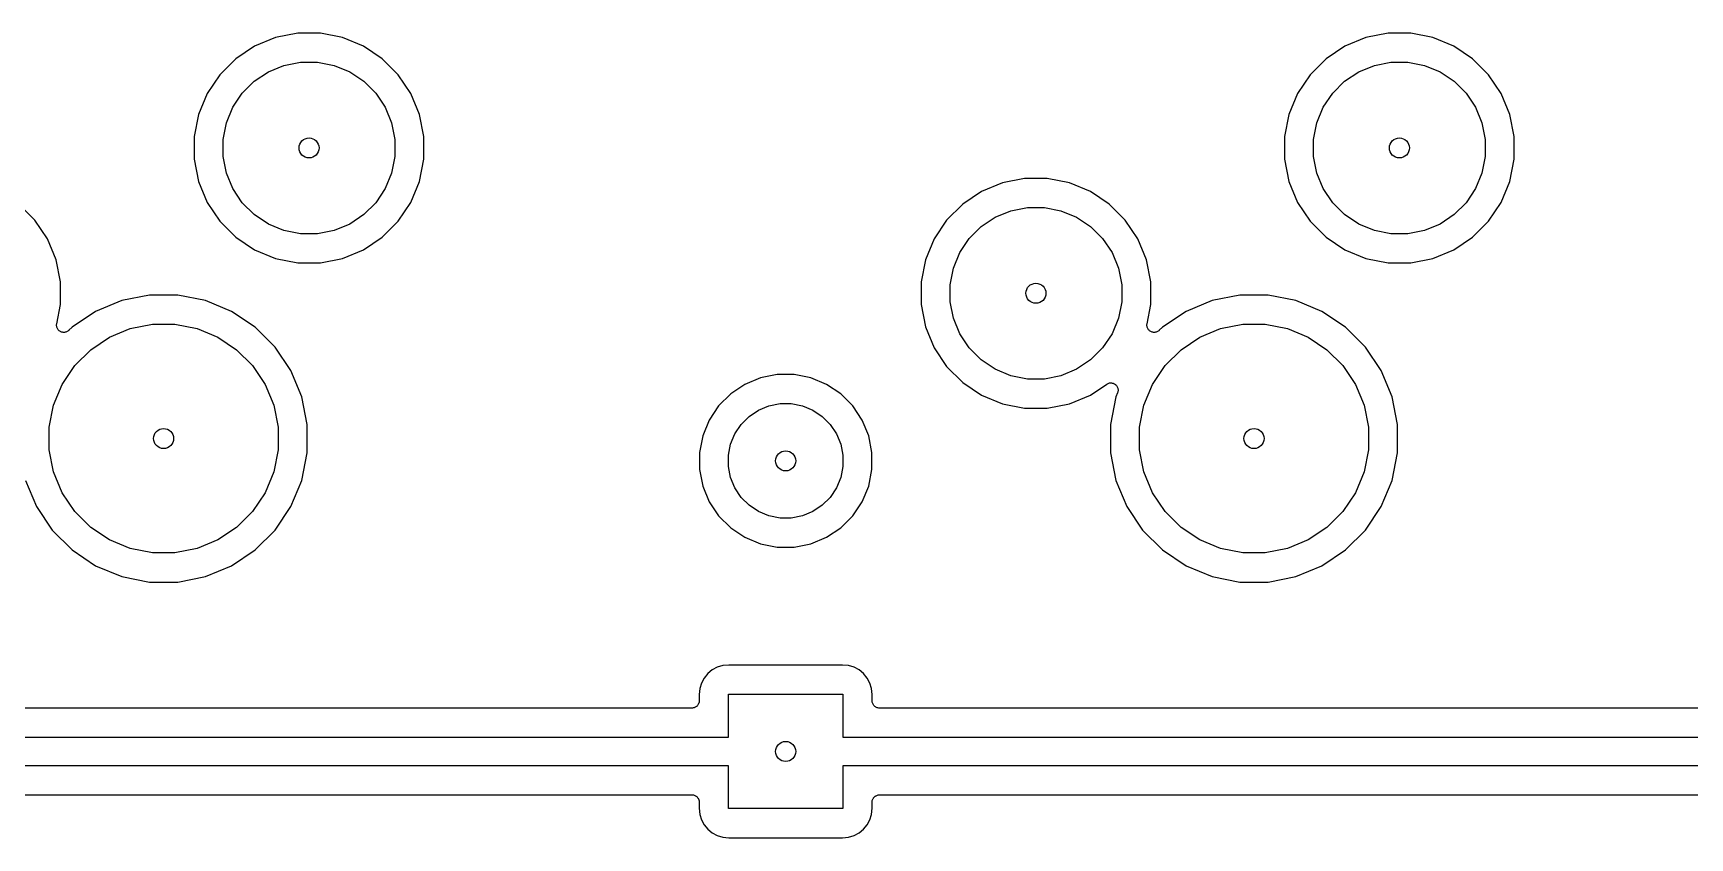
# Model space of a CAD drawing. Extents: x 1.5 to 15, y -8.3 to -3.1.
# Drawn here: x 4.123 to 5.263, y -6.4 to -5.846 of the extents above; entities that cross this region are included whole.
import ezdxf

# ---------------------------------------------------------------- set-up
doc = ezdxf.new("R2010")
doc.units = 0
doc.header["$MEASUREMENT"] = 0
doc.layers.add('BLACK', color=7, linetype='CONTINUOUS')

msp = doc.modelspace()

# ---------------------------------------------------------------- linework, layer by layer
at = {"layer": 'BLACK', "linetype": 'CONTINUOUS'}
for p, q in [((4.3053, -5.84565), (4.29003, -5.84869)), ((4.32088, -5.84565), (4.3053, -5.84565)), ((4.33615, -5.84869), (4.32088, -5.84565)), ((5.0553, -5.84565), (5.04003, -5.84869)), ((5.07088, -5.84565), (5.0553, -5.84565)), ((5.08615, -5.84869), (5.07088, -5.84565)), ((4.27564, -5.85465), (4.2627, -5.8633)), ((4.29003, -5.84869), (4.27564, -5.85465)), ((4.35054, -5.85465), (4.33615, -5.84869)), ((4.36349, -5.8633), (4.35054, -5.85465)), ((5.02564, -5.85465), (5.0127, -5.8633)), ((5.04003, -5.84869), (5.02564, -5.85465)), ((5.10054, -5.85465), (5.08615, -5.84869)), ((5.11349, -5.8633), (5.10054, -5.85465)), ((4.2627, -5.8633), (4.25168, -5.87431)), ((4.28512, -5.87237), (4.29586, -5.86792)), ((4.29586, -5.86792), (4.30727, -5.86565)), ((4.30727, -5.86565), (4.31891, -5.86565)), ((4.31891, -5.86565), (4.33032, -5.86792)), ((4.33032, -5.86792), (4.34106, -5.87237)), ((4.3745, -5.87431), (4.36349, -5.8633)), ((5.0127, -5.8633), (5.00168, -5.87431)), ((5.03512, -5.87237), (5.04586, -5.86792)), ((5.04586, -5.86792), (5.05727, -5.86565)), ((5.05727, -5.86565), (5.06891, -5.86565)), ((5.06891, -5.86565), (5.08032, -5.86792)), ((5.08032, -5.86792), (5.09106, -5.87237)), ((5.1245, -5.87431), (5.11349, -5.8633)), ((4.25168, -5.87431), (4.24303, -5.88726)), ((4.26722, -5.88706), (4.27545, -5.87883)), ((4.27545, -5.87883), (4.28512, -5.87237)), ((4.34106, -5.87237), (4.35074, -5.87883)), ((4.35074, -5.87883), (4.35896, -5.88706)), ((4.38315, -5.88726), (4.3745, -5.87431)), ((5.00168, -5.87431), (4.99303, -5.88726)), ((5.01722, -5.88706), (5.02545, -5.87883)), ((5.02545, -5.87883), (5.03512, -5.87237)), ((5.09106, -5.87237), (5.10074, -5.87883)), ((5.10074, -5.87883), (5.10896, -5.88706)), ((5.13315, -5.88726), (5.1245, -5.87431)), ((4.24303, -5.88726), (4.23707, -5.90165)), ((4.26076, -5.89673), (4.26722, -5.88706)), ((4.35896, -5.88706), (4.36542, -5.89673)), ((4.38911, -5.90165), (4.38315, -5.88726)), ((4.99303, -5.88726), (4.98707, -5.90165)), ((5.01076, -5.89673), (5.01722, -5.88706)), ((5.10896, -5.88706), (5.11542, -5.89673)), ((5.13911, -5.90165), (5.13315, -5.88726)), ((4.23707, -5.90165), (4.23404, -5.91692)), ((4.2563, -5.90748), (4.26076, -5.89673)), ((4.36542, -5.89673), (4.36988, -5.90748)), ((4.39215, -5.91692), (4.38911, -5.90165)), ((4.98707, -5.90165), (4.98404, -5.91692)), ((5.0063, -5.90748), (5.01076, -5.89673)), ((5.11542, -5.89673), (5.11988, -5.90748)), ((5.14215, -5.91692), (5.13911, -5.90165)), ((4.25404, -5.91889), (4.2563, -5.90748)), ((4.36988, -5.90748), (4.37215, -5.91889)), ((5.00404, -5.91889), (5.0063, -5.90748)), ((5.11988, -5.90748), (5.12215, -5.91889)), ((4.23404, -5.91692), (4.23404, -5.93249)), ((4.25404, -5.93052), (4.25404, -5.91889)), ((4.37215, -5.91889), (4.37215, -5.93052)), ((4.39215, -5.93249), (4.39215, -5.91692)), ((4.98404, -5.91692), (4.98404, -5.93249)), ((5.00404, -5.93052), (5.00404, -5.91889)), ((5.12215, -5.91889), (5.12215, -5.93052)), ((5.14215, -5.93249), (5.14215, -5.91692)), ((4.23404, -5.93249), (4.23707, -5.94776)), ((4.2563, -5.94193), (4.25404, -5.93052)), ((4.37215, -5.93052), (4.36988, -5.94193)), ((4.38911, -5.94776), (4.39215, -5.93249)), ((4.98404, -5.93249), (4.98707, -5.94776)), ((5.0063, -5.94193), (5.00404, -5.93052)), ((5.12215, -5.93052), (5.11988, -5.94193)), ((5.13911, -5.94776), (5.14215, -5.93249)), ((4.23707, -5.94776), (4.24303, -5.96215)), ((4.26076, -5.95268), (4.2563, -5.94193)), ((4.36988, -5.94193), (4.36542, -5.95268)), ((4.38315, -5.96215), (4.38911, -5.94776)), ((4.8053, -5.94565), (4.79003, -5.94869)), ((4.82088, -5.94565), (4.8053, -5.94565)), ((4.83615, -5.94869), (4.82088, -5.94565)), ((4.98707, -5.94776), (4.99303, -5.96215)), ((5.01076, -5.95268), (5.0063, -5.94193)), ((5.11988, -5.94193), (5.11542, -5.95268)), ((5.13315, -5.96215), (5.13911, -5.94776)), ((4.26722, -5.96235), (4.26076, -5.95268)), ((4.36542, -5.95268), (4.35896, -5.96235)), ((4.77564, -5.95465), (4.7627, -5.9633)), ((4.79003, -5.94869), (4.77564, -5.95465)), ((4.85054, -5.95465), (4.83615, -5.94869)), ((4.86349, -5.9633), (4.85054, -5.95465)), ((5.01722, -5.96235), (5.01076, -5.95268)), ((5.11542, -5.95268), (5.10896, -5.96235)), ((4.1245, -5.97431), (4.11349, -5.9633)), ((4.24303, -5.96215), (4.25168, -5.9751)), ((4.27545, -5.97058), (4.26722, -5.96235)), ((4.28512, -5.97704), (4.27545, -5.97058)), ((4.35074, -5.97058), (4.34106, -5.97704)), ((4.35896, -5.96235), (4.35074, -5.97058)), ((4.3745, -5.9751), (4.38315, -5.96215)), ((4.7627, -5.9633), (4.75168, -5.97431)), ((4.78512, -5.97237), (4.79586, -5.96792)), ((4.79586, -5.96792), (4.80727, -5.96565)), ((4.80727, -5.96565), (4.81891, -5.96565)), ((4.81891, -5.96565), (4.83032, -5.96792)), ((4.83032, -5.96792), (4.84106, -5.97237)), ((4.8745, -5.97431), (4.86349, -5.9633)), ((4.99303, -5.96215), (5.00168, -5.9751)), ((5.02545, -5.97058), (5.01722, -5.96235)), ((5.03512, -5.97704), (5.02545, -5.97058)), ((5.10074, -5.97058), (5.09106, -5.97704)), ((5.10896, -5.96235), (5.10074, -5.97058)), ((5.1245, -5.9751), (5.13315, -5.96215)), ((4.13315, -5.98726), (4.1245, -5.97431)), ((4.25168, -5.9751), (4.2627, -5.98611)), ((4.29586, -5.98149), (4.28512, -5.97704)), ((4.30727, -5.98376), (4.29586, -5.98149)), ((4.33032, -5.98149), (4.31891, -5.98376)), ((4.34106, -5.97704), (4.33032, -5.98149)), ((4.36349, -5.98611), (4.3745, -5.9751)), ((4.75168, -5.97431), (4.74303, -5.98726)), ((4.76722, -5.98706), (4.77545, -5.97883)), ((4.77545, -5.97883), (4.78512, -5.97237)), ((4.84106, -5.97237), (4.85074, -5.97883)), ((4.85074, -5.97883), (4.85896, -5.98706)), ((4.88315, -5.98726), (4.8745, -5.97431)), ((5.00168, -5.9751), (5.0127, -5.98611)), ((5.04586, -5.98149), (5.03512, -5.97704)), ((5.05727, -5.98376), (5.04586, -5.98149)), ((5.08032, -5.98149), (5.06891, -5.98376)), ((5.09106, -5.97704), (5.08032, -5.98149)), ((5.11349, -5.98611), (5.1245, -5.9751)), ((4.13911, -6.00165), (4.13315, -5.98726)), ((4.2627, -5.98611), (4.27564, -5.99476)), ((4.31891, -5.98376), (4.30727, -5.98376)), ((4.35054, -5.99476), (4.36349, -5.98611)), ((4.74303, -5.98726), (4.73707, -6.00165)), ((4.76076, -5.99673), (4.76722, -5.98706)), ((4.85896, -5.98706), (4.86542, -5.99673)), ((4.88911, -6.00165), (4.88315, -5.98726)), ((5.0127, -5.98611), (5.02564, -5.99476)), ((5.06891, -5.98376), (5.05727, -5.98376)), ((5.10054, -5.99476), (5.11349, -5.98611)), ((4.14215, -6.01692), (4.13911, -6.00165)), ((4.27564, -5.99476), (4.29003, -6.00072)), ((4.29003, -6.00072), (4.3053, -6.00376)), ((4.3053, -6.00376), (4.32088, -6.00376)), ((4.32088, -6.00376), (4.33615, -6.00072)), ((4.33615, -6.00072), (4.35054, -5.99476)), ((4.73707, -6.00165), (4.73404, -6.01692)), ((4.7563, -6.00748), (4.76076, -5.99673)), ((4.86542, -5.99673), (4.86988, -6.00748)), ((4.89215, -6.01692), (4.88911, -6.00165)), ((5.02564, -5.99476), (5.04003, -6.00072)), ((5.04003, -6.00072), (5.0553, -6.00376)), ((5.0553, -6.00376), (5.07088, -6.00376)), ((5.07088, -6.00376), (5.08615, -6.00072)), ((5.08615, -6.00072), (5.10054, -5.99476)), ((4.14215, -6.03249), (4.14215, -6.01692)), ((4.73404, -6.01692), (4.73404, -6.03249)), ((4.75404, -6.01889), (4.7563, -6.00748)), ((4.86988, -6.00748), (4.87215, -6.01889)), ((4.89215, -6.03249), (4.89215, -6.01692)), ((4.20337, -6.02596), (4.18429, -6.02976)), ((4.22282, -6.02596), (4.20337, -6.02596)), ((4.24189, -6.02976), (4.22282, -6.02596)), ((4.75404, -6.03052), (4.75404, -6.01889)), ((4.87215, -6.01889), (4.87215, -6.03052)), ((4.95337, -6.02596), (4.93429, -6.02976)), ((4.97282, -6.02596), (4.95337, -6.02596)), ((4.99189, -6.02976), (4.97282, -6.02596)), ((4.13952, -6.04568), (4.14215, -6.03249)), ((4.16632, -6.0372), (4.15015, -6.04801)), ((4.18429, -6.02976), (4.16632, -6.0372)), ((4.25986, -6.0372), (4.24189, -6.02976)), ((4.27603, -6.04801), (4.25986, -6.0372)), ((4.73404, -6.03249), (4.73707, -6.04776)), ((4.7563, -6.04193), (4.75404, -6.03052)), ((4.87215, -6.03052), (4.86988, -6.04193)), ((4.88952, -6.04568), (4.89215, -6.03249)), ((4.91632, -6.0372), (4.90015, -6.04801)), ((4.93429, -6.02976), (4.91632, -6.0372)), ((5.00986, -6.0372), (4.99189, -6.02976)), ((5.02603, -6.04801), (5.00986, -6.0372)), ((4.13943, -6.04664), (4.13947, -6.04616)), ((4.13943, -6.04665), (4.13943, -6.04664)), ((4.13947, -6.04713), (4.13943, -6.04665)), ((4.13943, -6.04665), (4.13943, -6.04665)), ((4.13947, -6.04616), (4.13952, -6.04568)), ((4.13952, -6.04761), (4.13947, -6.04713)), ((4.13952, -6.04762), (4.13952, -6.04761)), ((4.13952, -6.04763), (4.13952, -6.04762)), ((4.13966, -6.04809), (4.13952, -6.04763)), ((4.1398, -6.04855), (4.13966, -6.04809)), ((4.1398, -6.04856), (4.1398, -6.04855)), ((4.1398, -6.04855), (4.1398, -6.04855)), ((4.14003, -6.04899), (4.1398, -6.04856)), ((4.14025, -6.04941), (4.14003, -6.04899)), ((4.14026, -6.04942), (4.14025, -6.04941)), ((4.14056, -6.04979), (4.14026, -6.04942)), ((4.14026, -6.04942), (4.14026, -6.04942)), ((4.14087, -6.05017), (4.14056, -6.04979)), ((4.14087, -6.05018), (4.14087, -6.05017)), ((4.14087, -6.05017), (4.14087, -6.05017)), ((4.14124, -6.05048), (4.14087, -6.05018)), ((4.14161, -6.05079), (4.14124, -6.05048)), ((4.14162, -6.0508), (4.14161, -6.05079)), ((4.14163, -6.0508), (4.14162, -6.0508)), ((4.14205, -6.05103), (4.14163, -6.0508)), ((4.14247, -6.05126), (4.14205, -6.05103)), ((4.14673, -6.05107), (4.14629, -6.0513)), ((4.14715, -6.05085), (4.14673, -6.05107)), ((4.14716, -6.05085), (4.14715, -6.05085)), ((4.14715, -6.05085), (4.14715, -6.05085)), ((4.14753, -6.05054), (4.14716, -6.05085)), ((4.14791, -6.05024), (4.14753, -6.05054)), ((4.14792, -6.05023), (4.14791, -6.05024)), ((4.14796, -6.05019), (4.14792, -6.05023)), ((4.14792, -6.05023), (4.14792, -6.05023)), ((4.14792, -6.05023), (4.14792, -6.05023)), ((4.15015, -6.04801), (4.14796, -6.05019)), ((4.17579, -6.05493), (4.19012, -6.04899)), ((4.19012, -6.04899), (4.20534, -6.04596)), ((4.20534, -6.04596), (4.22085, -6.04596)), ((4.22085, -6.04596), (4.23606, -6.04899)), ((4.23606, -6.04899), (4.25039, -6.05493)), ((4.28979, -6.06176), (4.27603, -6.04801)), ((4.73707, -6.04776), (4.74303, -6.06215)), ((4.76076, -6.05268), (4.7563, -6.04193)), ((4.86988, -6.04193), (4.86542, -6.05268)), ((4.88943, -6.04664), (4.88947, -6.04616)), ((4.88943, -6.04665), (4.88943, -6.04664)), ((4.88947, -6.04713), (4.88943, -6.04665)), ((4.88943, -6.04665), (4.88943, -6.04665)), ((4.88947, -6.04616), (4.88952, -6.04568)), ((4.88952, -6.04761), (4.88947, -6.04713)), ((4.88952, -6.04762), (4.88952, -6.04761)), ((4.88952, -6.04763), (4.88952, -6.04762)), ((4.88966, -6.04809), (4.88952, -6.04763)), ((4.8898, -6.04855), (4.88966, -6.04809)), ((4.8898, -6.04856), (4.8898, -6.04855)), ((4.8898, -6.04855), (4.8898, -6.04855)), ((4.89003, -6.04899), (4.8898, -6.04856)), ((4.89025, -6.04941), (4.89003, -6.04899)), ((4.89026, -6.04942), (4.89025, -6.04941)), ((4.89056, -6.04979), (4.89026, -6.04942)), ((4.89026, -6.04942), (4.89026, -6.04942)), ((4.89087, -6.05017), (4.89056, -6.04979)), ((4.89087, -6.05018), (4.89087, -6.05017)), ((4.89087, -6.05017), (4.89087, -6.05017)), ((4.89124, -6.05048), (4.89087, -6.05018)), ((4.89161, -6.05079), (4.89124, -6.05048)), ((4.89162, -6.0508), (4.89161, -6.05079)), ((4.89163, -6.0508), (4.89162, -6.0508)), ((4.89205, -6.05103), (4.89163, -6.0508)), ((4.89247, -6.05126), (4.89205, -6.05103)), ((4.89673, -6.05107), (4.89629, -6.0513)), ((4.89715, -6.05085), (4.89673, -6.05107)), ((4.89716, -6.05085), (4.89715, -6.05085)), ((4.89715, -6.05085), (4.89715, -6.05085)), ((4.89753, -6.05054), (4.89716, -6.05085)), ((4.89791, -6.05024), (4.89753, -6.05054)), ((4.89792, -6.05023), (4.89791, -6.05024)), ((4.89796, -6.05019), (4.89792, -6.05023)), ((4.89792, -6.05023), (4.89792, -6.05023)), ((4.89792, -6.05023), (4.89792, -6.05023)), ((4.90015, -6.04801), (4.89796, -6.05019)), ((4.92579, -6.05493), (4.94012, -6.04899)), ((4.94012, -6.04899), (4.95534, -6.04596)), ((4.95534, -6.04596), (4.97085, -6.04596)), ((4.97085, -6.04596), (4.98606, -6.04899)), ((4.98606, -6.04899), (5.00039, -6.05493)), ((5.03979, -6.06176), (5.02603, -6.04801)), ((4.14248, -6.05126), (4.14247, -6.05126)), ((4.14248, -6.05127), (4.14248, -6.05126)), ((4.14295, -6.05141), (4.14248, -6.05127)), ((4.1434, -6.05155), (4.14295, -6.05141)), ((4.14341, -6.05155), (4.1434, -6.05155)), ((4.14342, -6.05156), (4.14341, -6.05155)), ((4.1439, -6.05161), (4.14342, -6.05156)), ((4.14437, -6.05166), (4.1439, -6.05161)), ((4.14438, -6.05166), (4.14437, -6.05166)), ((4.14439, -6.05166), (4.14438, -6.05166)), ((4.14486, -6.05162), (4.14439, -6.05166)), ((4.14535, -6.05157), (4.14486, -6.05162)), ((4.14536, -6.05157), (4.14535, -6.05157)), ((4.14535, -6.05157), (4.14535, -6.05157)), ((4.14582, -6.05144), (4.14536, -6.05157)), ((4.14628, -6.0513), (4.14582, -6.05144)), ((4.14629, -6.0513), (4.14628, -6.0513)), ((4.14629, -6.0513), (4.14629, -6.0513)), ((4.1629, -6.06354), (4.17579, -6.05493)), ((4.25039, -6.05493), (4.26328, -6.06354)), ((4.30059, -6.07793), (4.28979, -6.06176)), ((4.74303, -6.06215), (4.75168, -6.0751)), ((4.76722, -6.06235), (4.76076, -6.05268)), ((4.77545, -6.07058), (4.76722, -6.06235)), ((4.85896, -6.06235), (4.85074, -6.07058)), ((4.86542, -6.05268), (4.85896, -6.06235)), ((4.89248, -6.05126), (4.89247, -6.05126)), ((4.89248, -6.05127), (4.89248, -6.05126)), ((4.89295, -6.05141), (4.89248, -6.05127)), ((4.8934, -6.05155), (4.89295, -6.05141)), ((4.89341, -6.05155), (4.8934, -6.05155)), ((4.89342, -6.05156), (4.89341, -6.05155)), ((4.8939, -6.05161), (4.89342, -6.05156)), ((4.89437, -6.05166), (4.8939, -6.05161)), ((4.89438, -6.05166), (4.89437, -6.05166)), ((4.89439, -6.05166), (4.89438, -6.05166)), ((4.89486, -6.05162), (4.89439, -6.05166)), ((4.89535, -6.05157), (4.89486, -6.05162)), ((4.89536, -6.05157), (4.89535, -6.05157)), ((4.89535, -6.05157), (4.89535, -6.05157)), ((4.89582, -6.05144), (4.89536, -6.05157)), ((4.89628, -6.0513), (4.89582, -6.05144)), ((4.89629, -6.0513), (4.89628, -6.0513)), ((4.89629, -6.0513), (4.89629, -6.0513)), ((4.9129, -6.06354), (4.92579, -6.05493)), ((5.00039, -6.05493), (5.01328, -6.06354)), ((5.05059, -6.07793), (5.03979, -6.06176)), ((4.15193, -6.07451), (4.1629, -6.06354)), ((4.26328, -6.06354), (4.27425, -6.07451)), ((4.78512, -6.07704), (4.77545, -6.07058)), ((4.85074, -6.07058), (4.84106, -6.07704)), ((4.90193, -6.07451), (4.9129, -6.06354)), ((5.01328, -6.06354), (5.02425, -6.07451)), ((4.14331, -6.08741), (4.15193, -6.07451)), ((4.27425, -6.07451), (4.28287, -6.08741)), ((4.30804, -6.0959), (4.30059, -6.07793)), ((4.62365, -6.08297), (4.61284, -6.08745)), ((4.63512, -6.08069), (4.62365, -6.08297)), ((4.64681, -6.08069), (4.63512, -6.08069)), ((4.65828, -6.08297), (4.64681, -6.08069)), ((4.66909, -6.08745), (4.65828, -6.08297)), ((4.75168, -6.0751), (4.7627, -6.08611)), ((4.79586, -6.08149), (4.78512, -6.07704)), ((4.80727, -6.08376), (4.79586, -6.08149)), ((4.81891, -6.08376), (4.80727, -6.08376)), ((4.83032, -6.08149), (4.81891, -6.08376)), ((4.84106, -6.07704), (4.83032, -6.08149)), ((4.89331, -6.08741), (4.90193, -6.07451)), ((5.02425, -6.07451), (5.03287, -6.08741)), ((5.05804, -6.0959), (5.05059, -6.07793)), ((4.13738, -6.10174), (4.14331, -6.08741)), ((4.28287, -6.08741), (4.2888, -6.10174)), ((4.31183, -6.11498), (4.30804, -6.0959)), ((4.60312, -6.09394), (4.59485, -6.10221)), ((4.61284, -6.08745), (4.60312, -6.09394)), ((4.67881, -6.09394), (4.66909, -6.08745)), ((4.68708, -6.10221), (4.67881, -6.09394)), ((4.7627, -6.08611), (4.77564, -6.09476)), ((4.77564, -6.09476), (4.79003, -6.10072)), ((4.83615, -6.10072), (4.85054, -6.09476)), ((4.85054, -6.09476), (4.86183, -6.08722)), ((4.86183, -6.08722), (4.86188, -6.08718)), ((4.86188, -6.08718), (4.86188, -6.08718)), ((4.86188, -6.08718), (4.86188, -6.08718)), ((4.86188, -6.08718), (4.86189, -6.08718)), ((4.86189, -6.08718), (4.86232, -6.08695)), ((4.86232, -6.08695), (4.86274, -6.08673)), ((4.86274, -6.08673), (4.86275, -6.08673)), ((4.86275, -6.08673), (4.86276, -6.08673)), ((4.86276, -6.08673), (4.86322, -6.0866)), ((4.86322, -6.0866), (4.86368, -6.08646)), ((4.86368, -6.08646), (4.86369, -6.08646)), ((4.86369, -6.08646), (4.86417, -6.08642)), ((4.86369, -6.08646), (4.86369, -6.08646)), ((4.86417, -6.08642), (4.86465, -6.08637)), ((4.86814, -6.0959), (4.86435, -6.11498)), ((4.86465, -6.08637), (4.86466, -6.08637)), ((4.86466, -6.08637), (4.86467, -6.08637)), ((4.86467, -6.08637), (4.86516, -6.08643)), ((4.86516, -6.08643), (4.86562, -6.08648)), ((4.86562, -6.08648), (4.86563, -6.08648)), ((4.86563, -6.08648), (4.86564, -6.08648)), ((4.86564, -6.08648), (4.86611, -6.08663)), ((4.86611, -6.08663), (4.86655, -6.08677)), ((4.86655, -6.08677), (4.86656, -6.08677)), ((4.86656, -6.08677), (4.86657, -6.08677)), ((4.86657, -6.08677), (4.867, -6.08701)), ((4.867, -6.08701), (4.86741, -6.08723)), ((4.86741, -6.08723), (4.86742, -6.08724)), ((4.86742, -6.08724), (4.86742, -6.08724)), ((4.86742, -6.08724), (4.8678, -6.08755)), ((4.8678, -6.08755), (4.86816, -6.08786)), ((4.86923, -6.09329), (4.86814, -6.0959)), ((4.86816, -6.08786), (4.86817, -6.08786)), ((4.86817, -6.08786), (4.86817, -6.08787)), ((4.86817, -6.08787), (4.86848, -6.08824)), ((4.86848, -6.08824), (4.86878, -6.08861)), ((4.86878, -6.08861), (4.86878, -6.08862)), ((4.86878, -6.08862), (4.86879, -6.08862)), ((4.86879, -6.08862), (4.86902, -6.08906)), ((4.86902, -6.08906), (4.86924, -6.08948)), ((4.86937, -6.09283), (4.86923, -6.09329)), ((4.86924, -6.08948), (4.86924, -6.08948)), ((4.86924, -6.08948), (4.86924, -6.08949)), ((4.86924, -6.08949), (4.86938, -6.08996)), ((4.86951, -6.09237), (4.86937, -6.09283)), ((4.86938, -6.08996), (4.86952, -6.09041)), ((4.86956, -6.09188), (4.86951, -6.09235)), ((4.86951, -6.09235), (4.86951, -6.09236)), ((4.86951, -6.09236), (4.86951, -6.09237)), ((4.86952, -6.09041), (4.86952, -6.09042)), ((4.86952, -6.09042), (4.86952, -6.09042)), ((4.86952, -6.09042), (4.86956, -6.09092)), ((4.86956, -6.09092), (4.86961, -6.09138)), ((4.86961, -6.09139), (4.86956, -6.09188)), ((4.86961, -6.09138), (4.86961, -6.09139)), ((4.86961, -6.09139), (4.86961, -6.09139)), ((4.88738, -6.10174), (4.89331, -6.08741)), ((5.03287, -6.08741), (5.0388, -6.10174)), ((5.06183, -6.11498), (5.05804, -6.0959)), ((4.13435, -6.11695), (4.13738, -6.10174)), ((4.2888, -6.10174), (4.29183, -6.11695)), ((4.59485, -6.10221), (4.58835, -6.11194)), ((4.61587, -6.10948), (4.62232, -6.10517)), ((4.62232, -6.10517), (4.62948, -6.1022)), ((4.62948, -6.1022), (4.63709, -6.10069)), ((4.63709, -6.10069), (4.64484, -6.10069)), ((4.64484, -6.10069), (4.65245, -6.1022)), ((4.65245, -6.1022), (4.65961, -6.10517)), ((4.65961, -6.10517), (4.66606, -6.10948)), ((4.69358, -6.11194), (4.68708, -6.10221)), ((4.79003, -6.10072), (4.8053, -6.10376)), ((4.8053, -6.10376), (4.82088, -6.10376)), ((4.82088, -6.10376), (4.83615, -6.10072)), ((4.88435, -6.11695), (4.88738, -6.10174)), ((5.0388, -6.10174), (5.04183, -6.11695)), ((4.13435, -6.13246), (4.13435, -6.11695)), ((4.29183, -6.11695), (4.29183, -6.13246)), ((4.31183, -6.13443), (4.31183, -6.11498)), ((4.58835, -6.11194), (4.58388, -6.12274)), ((4.60608, -6.12141), (4.61038, -6.11496)), ((4.61038, -6.11496), (4.61587, -6.10948)), ((4.66606, -6.10948), (4.67155, -6.11496)), ((4.67155, -6.11496), (4.67585, -6.12141)), ((4.69805, -6.12274), (4.69358, -6.11194)), ((4.86435, -6.11498), (4.86435, -6.13443)), ((4.88435, -6.13246), (4.88435, -6.11695)), ((5.04183, -6.11695), (5.04183, -6.13246)), ((5.06183, -6.13443), (5.06183, -6.11498)), ((4.58388, -6.12274), (4.58159, -6.13421)), ((4.60159, -6.13618), (4.60311, -6.12858)), ((4.60311, -6.12858), (4.60608, -6.12141)), ((4.67585, -6.12141), (4.67882, -6.12858)), ((4.67882, -6.12858), (4.68033, -6.13618)), ((4.70033, -6.13421), (4.69805, -6.12274)), ((4.13738, -6.14767), (4.13435, -6.13246)), ((4.29183, -6.13246), (4.2888, -6.14767)), ((4.30804, -6.15351), (4.31183, -6.13443)), ((4.58159, -6.13421), (4.58159, -6.14591)), ((4.60159, -6.14394), (4.60159, -6.13618)), ((4.68033, -6.13618), (4.68033, -6.14394)), ((4.70033, -6.14591), (4.70033, -6.13421)), ((4.86435, -6.13443), (4.86814, -6.15351)), ((4.88738, -6.14767), (4.88435, -6.13246)), ((5.04183, -6.13246), (5.0388, -6.14767)), ((5.05804, -6.15351), (5.06183, -6.13443)), ((4.11814, -6.15351), (4.12559, -6.17148)), ((4.14331, -6.162), (4.13738, -6.14767)), ((4.2888, -6.14767), (4.28287, -6.162)), ((4.30059, -6.17148), (4.30804, -6.15351)), ((4.58159, -6.14591), (4.58388, -6.15738)), ((4.60311, -6.15154), (4.60159, -6.14394)), ((4.60608, -6.15871), (4.60311, -6.15154)), ((4.67882, -6.15154), (4.67585, -6.15871)), ((4.68033, -6.14394), (4.67882, -6.15154)), ((4.69805, -6.15738), (4.70033, -6.14591)), ((4.86814, -6.15351), (4.87559, -6.17148)), ((4.89331, -6.162), (4.88738, -6.14767)), ((5.0388, -6.14767), (5.03287, -6.162)), ((5.05059, -6.17148), (5.05804, -6.15351)), ((4.15193, -6.1749), (4.14331, -6.162)), ((4.28287, -6.162), (4.27425, -6.1749)), ((4.58388, -6.15738), (4.58835, -6.16818)), ((4.61038, -6.16516), (4.60608, -6.15871)), ((4.67585, -6.15871), (4.67155, -6.16516)), ((4.69358, -6.16818), (4.69805, -6.15738)), ((4.90193, -6.1749), (4.89331, -6.162)), ((5.03287, -6.162), (5.02425, -6.1749)), ((4.12559, -6.17148), (4.13639, -6.18765)), ((4.1629, -6.18587), (4.15193, -6.1749)), ((4.27425, -6.1749), (4.26328, -6.18587)), ((4.28979, -6.18765), (4.30059, -6.17148)), ((4.58835, -6.16818), (4.59485, -6.17791)), ((4.61587, -6.17064), (4.61038, -6.16516)), ((4.62232, -6.17495), (4.61587, -6.17064)), ((4.62948, -6.17792), (4.62232, -6.17495)), ((4.65961, -6.17495), (4.65245, -6.17792)), ((4.66606, -6.17064), (4.65961, -6.17495)), ((4.67155, -6.16516), (4.66606, -6.17064)), ((4.68708, -6.17791), (4.69358, -6.16818)), ((4.87559, -6.17148), (4.88639, -6.18765)), ((4.9129, -6.18587), (4.90193, -6.1749)), ((5.02425, -6.1749), (5.01328, -6.18587)), ((5.03979, -6.18765), (5.05059, -6.17148)), ((4.13639, -6.18765), (4.15015, -6.2014)), ((4.17579, -6.19448), (4.1629, -6.18587)), ((4.26328, -6.18587), (4.25039, -6.19448)), ((4.27603, -6.2014), (4.28979, -6.18765)), ((4.59485, -6.17791), (4.60312, -6.18617)), ((4.60312, -6.18617), (4.61284, -6.19267)), ((4.63709, -6.17943), (4.62948, -6.17792)), ((4.64484, -6.17943), (4.63709, -6.17943)), ((4.65245, -6.17792), (4.64484, -6.17943)), ((4.66909, -6.19267), (4.67881, -6.18617)), ((4.67881, -6.18617), (4.68708, -6.17791)), ((4.88639, -6.18765), (4.90015, -6.2014)), ((4.92579, -6.19448), (4.9129, -6.18587)), ((5.01328, -6.18587), (5.00039, -6.19448)), ((5.02603, -6.2014), (5.03979, -6.18765)), ((4.19012, -6.20042), (4.17579, -6.19448)), ((4.25039, -6.19448), (4.23606, -6.20042)), ((4.61284, -6.19267), (4.62365, -6.19715)), ((4.62365, -6.19715), (4.63512, -6.19943)), ((4.64681, -6.19943), (4.65828, -6.19715)), ((4.65828, -6.19715), (4.66909, -6.19267)), ((4.94012, -6.20042), (4.92579, -6.19448)), ((5.00039, -6.19448), (4.98606, -6.20042)), ((4.15015, -6.2014), (4.16632, -6.21221)), ((4.20534, -6.20344), (4.19012, -6.20042)), ((4.22085, -6.20344), (4.20534, -6.20344)), ((4.23606, -6.20042), (4.22085, -6.20344)), ((4.25986, -6.21221), (4.27603, -6.2014)), ((4.63512, -6.19943), (4.64681, -6.19943)), ((4.90015, -6.2014), (4.91632, -6.21221)), ((4.95534, -6.20344), (4.94012, -6.20042)), ((4.97085, -6.20344), (4.95534, -6.20344)), ((4.98606, -6.20042), (4.97085, -6.20344)), ((5.00986, -6.21221), (5.02603, -6.2014)), ((4.16632, -6.21221), (4.18429, -6.21965)), ((4.18429, -6.21965), (4.20337, -6.22344)), ((4.22282, -6.22344), (4.24189, -6.21965)), ((4.24189, -6.21965), (4.25986, -6.21221)), ((4.91632, -6.21221), (4.93429, -6.21965)), ((4.93429, -6.21965), (4.95337, -6.22344)), ((4.97282, -6.22344), (4.99189, -6.21965)), ((4.99189, -6.21965), (5.00986, -6.21221)), ((4.20337, -6.22344), (4.22282, -6.22344)), ((4.95337, -6.22344), (4.97282, -6.22344)), ((4.58488, -6.28952), (4.58303, -6.293)), ((4.58738, -6.28648), (4.58488, -6.28952)), ((4.59043, -6.28398), (4.58738, -6.28648)), ((4.5939, -6.28212), (4.59043, -6.28398)), ((4.59767, -6.28098), (4.5939, -6.28212)), ((4.60184, -6.28057), (4.59767, -6.28098)), ((4.68009, -6.28057), (4.60184, -6.28057)), ((4.68426, -6.28098), (4.68009, -6.28057)), ((4.68803, -6.28212), (4.68426, -6.28098)), ((4.6915, -6.28398), (4.68803, -6.28212)), ((4.69455, -6.28648), (4.6915, -6.28398)), ((4.69704, -6.28952), (4.69455, -6.28648)), ((4.6989, -6.293), (4.69704, -6.28952)), ((4.58188, -6.29677), (4.58147, -6.30093)), ((4.58147, -6.30093), (4.58147, -6.30522)), ((4.58303, -6.293), (4.58188, -6.29677)), ((4.60159, -6.33022), (4.60159, -6.30069)), ((4.60159, -6.30069), (4.68033, -6.30069)), ((4.68033, -6.30069), (4.68033, -6.33022)), ((4.70005, -6.29677), (4.6989, -6.293)), ((4.70046, -6.30093), (4.70005, -6.29677)), ((4.70046, -6.30522), (4.70046, -6.30093)), ((4.57647, -6.31022), (3.95546, -6.31022)), ((4.57694, -6.31017), (4.57647, -6.31022)), ((4.57741, -6.31013), (4.57694, -6.31017)), ((4.57743, -6.31012), (4.57741, -6.31013)), ((4.57744, -6.31012), (4.57743, -6.31012)), ((4.5779, -6.30999), (4.57744, -6.31012)), ((4.57835, -6.30985), (4.5779, -6.30999)), ((4.57836, -6.30984), (4.57835, -6.30985)), ((4.57838, -6.30984), (4.57836, -6.30984)), ((4.57879, -6.30962), (4.57838, -6.30984)), ((4.57921, -6.3094), (4.57879, -6.30962)), ((4.57923, -6.30939), (4.57921, -6.3094)), ((4.57924, -6.30938), (4.57923, -6.30939)), ((4.57961, -6.30908), (4.57924, -6.30938)), ((4.57997, -6.30879), (4.57961, -6.30908)), ((4.57998, -6.30878), (4.57997, -6.30879)), ((4.58, -6.30876), (4.57998, -6.30878)), ((4.5803, -6.3084), (4.58, -6.30876)), ((4.5806, -6.30804), (4.5803, -6.3084)), ((4.58061, -6.30803), (4.5806, -6.30804)), ((4.58062, -6.30801), (4.58061, -6.30803)), ((4.58084, -6.3076), (4.58062, -6.30801)), ((4.58107, -6.30719), (4.58084, -6.3076)), ((4.58108, -6.30715), (4.58107, -6.30717)), ((4.58107, -6.30717), (4.58107, -6.30719)), ((4.58122, -6.3067), (4.58108, -6.30715)), ((4.58136, -6.30626), (4.58122, -6.3067)), ((4.58137, -6.30624), (4.58136, -6.30626)), ((4.58142, -6.30576), (4.58137, -6.30622)), ((4.58137, -6.30622), (4.58137, -6.30624)), ((4.58147, -6.30529), (4.58142, -6.30576)), ((4.58147, -6.30522), (4.58147, -6.30525)), ((4.58147, -6.30525), (4.58147, -6.30525)), ((4.58147, -6.30525), (4.58147, -6.30525)), ((4.58147, -6.30525), (4.58147, -6.30529)), ((4.7005, -6.30569), (4.70046, -6.30522)), ((4.70054, -6.30615), (4.7005, -6.30569)), ((4.70055, -6.30617), (4.70054, -6.30615)), ((4.70055, -6.30619), (4.70055, -6.30617)), ((4.70069, -6.30664), (4.70055, -6.30619)), ((4.70082, -6.30709), (4.70069, -6.30664)), ((4.70083, -6.30711), (4.70082, -6.30709)), ((4.70083, -6.30712), (4.70083, -6.30711)), ((4.70105, -6.30754), (4.70083, -6.30712)), ((4.70127, -6.30795), (4.70105, -6.30754)), ((4.70128, -6.30797), (4.70127, -6.30795)), ((4.70129, -6.30798), (4.70128, -6.30797)), ((4.70159, -6.30835), (4.70129, -6.30798)), ((4.70188, -6.30871), (4.70159, -6.30835)), ((4.7019, -6.30873), (4.70188, -6.30871)), ((4.70191, -6.30874), (4.7019, -6.30873)), ((4.70227, -6.30904), (4.70191, -6.30874)), ((4.70263, -6.30934), (4.70227, -6.30904)), ((4.70265, -6.30935), (4.70263, -6.30934)), ((4.70266, -6.30936), (4.70265, -6.30935)), ((4.70307, -6.30959), (4.70266, -6.30936)), ((4.70349, -6.30981), (4.70307, -6.30959)), ((4.7035, -6.30982), (4.70349, -6.30981)), ((4.70352, -6.30983), (4.7035, -6.30982)), ((4.70397, -6.30996), (4.70352, -6.30983)), ((4.70442, -6.31011), (4.70397, -6.30996)), ((4.70443, -6.31011), (4.70442, -6.31011)), ((4.70445, -6.31011), (4.70443, -6.31011)), ((4.70492, -6.31016), (4.70445, -6.31011)), ((4.70539, -6.31022), (4.70492, -6.31016)), ((4.70542, -6.31022), (4.70539, -6.31022)), ((4.70546, -6.31022), (4.70542, -6.31022)), ((4.70542, -6.31022), (4.70542, -6.31022)), ((4.70542, -6.31022), (4.70542, -6.31022)), ((5.32647, -6.31022), (4.70546, -6.31022)), ((3.93033, -6.33022), (4.60159, -6.33022)), ((4.68033, -6.33022), (5.35159, -6.33022)), ((4.60159, -6.3499), (3.93033, -6.3499)), ((4.60159, -6.37943), (4.60159, -6.3499)), ((5.35159, -6.3499), (4.68033, -6.3499)), ((4.68033, -6.3499), (4.68033, -6.37943)), ((3.95546, -6.3699), (4.57647, -6.3699)), ((4.57647, -6.3699), (4.57651, -6.3699)), ((4.57651, -6.3699), (4.57651, -6.3699)), ((4.57651, -6.3699), (4.57651, -6.3699)), ((4.57651, -6.3699), (4.57654, -6.3699)), ((4.57654, -6.3699), (4.57701, -6.36995)), ((4.57701, -6.36995), (4.57748, -6.37)), ((4.57748, -6.37), (4.5775, -6.37001)), ((4.5775, -6.37001), (4.57751, -6.37001)), ((4.57751, -6.37001), (4.57796, -6.37015)), ((4.57796, -6.37015), (4.57841, -6.37029)), ((4.70358, -6.37027), (4.70403, -6.37013)), ((4.70403, -6.37013), (4.70448, -6.37)), ((4.70448, -6.37), (4.7045, -6.37)), ((4.7045, -6.37), (4.70452, -6.36999)), ((4.70452, -6.36999), (4.70499, -6.36995)), ((4.70499, -6.36995), (4.70546, -6.3699)), ((4.70546, -6.3699), (5.32647, -6.3699)), ((4.57841, -6.37029), (4.57843, -6.3703)), ((4.57843, -6.3703), (4.57844, -6.37031)), ((4.57844, -6.37031), (4.57885, -6.37053)), ((4.57885, -6.37053), (4.57927, -6.37076)), ((4.57927, -6.37076), (4.57928, -6.37077)), ((4.57928, -6.37077), (4.5793, -6.37078)), ((4.5793, -6.37078), (4.57966, -6.37108)), ((4.57966, -6.37108), (4.58002, -6.37138)), ((4.58002, -6.37138), (4.58003, -6.37139)), ((4.58003, -6.37139), (4.58005, -6.3714)), ((4.58005, -6.3714), (4.58034, -6.37177)), ((4.58034, -6.37177), (4.58064, -6.37213)), ((4.58064, -6.37213), (4.58065, -6.37215)), ((4.58065, -6.37215), (4.58066, -6.37216)), ((4.58066, -6.37216), (4.58088, -6.37258)), ((4.58088, -6.37258), (4.5811, -6.373)), ((4.5811, -6.373), (4.5811, -6.37301)), ((4.5811, -6.37301), (4.58111, -6.37303)), ((4.58111, -6.37303), (4.58124, -6.37348)), ((4.58124, -6.37348), (4.58138, -6.37393)), ((4.58138, -6.37393), (4.58138, -6.37395)), ((4.58138, -6.37395), (4.58138, -6.37396)), ((4.58138, -6.37396), (4.58143, -6.37443)), ((4.58143, -6.37443), (4.58147, -6.3749)), ((4.58147, -6.3749), (4.58147, -6.37918)), ((4.58147, -6.37918), (4.58188, -6.38335)), ((4.68033, -6.37943), (4.60159, -6.37943)), ((4.70005, -6.38335), (4.70046, -6.37918)), ((4.70046, -6.37483), (4.70051, -6.37436)), ((4.70046, -6.37487), (4.70046, -6.37483)), ((4.70046, -6.3749), (4.70046, -6.37487)), ((4.70046, -6.37487), (4.70046, -6.37487)), ((4.70046, -6.37487), (4.70046, -6.37487)), ((4.70046, -6.37918), (4.70046, -6.3749)), ((4.70051, -6.37436), (4.70056, -6.3739)), ((4.70056, -6.37386), (4.70071, -6.37341)), ((4.70056, -6.37388), (4.70056, -6.37386)), ((4.70056, -6.3739), (4.70056, -6.37388)), ((4.70071, -6.37341), (4.70085, -6.37296)), ((4.70085, -6.37295), (4.70086, -6.37293)), ((4.70085, -6.37296), (4.70085, -6.37295)), ((4.70086, -6.37293), (4.70109, -6.37252)), ((4.70109, -6.37252), (4.70131, -6.37211)), ((4.70131, -6.37211), (4.70132, -6.37209)), ((4.70132, -6.37209), (4.70133, -6.37208)), ((4.70133, -6.37208), (4.70163, -6.37172)), ((4.70163, -6.37172), (4.70193, -6.37135)), ((4.70193, -6.37135), (4.70195, -6.37134)), ((4.70195, -6.37134), (4.70196, -6.37133)), ((4.70196, -6.37133), (4.70232, -6.37103)), ((4.70232, -6.37103), (4.70269, -6.37074)), ((4.70269, -6.37074), (4.7027, -6.37073)), ((4.7027, -6.37073), (4.70272, -6.37072)), ((4.70272, -6.37072), (4.70313, -6.3705)), ((4.70313, -6.3705), (4.70355, -6.37028)), ((4.70355, -6.37028), (4.70357, -6.37027)), ((4.70357, -6.37027), (4.70358, -6.37027)), ((4.58188, -6.38335), (4.58303, -6.38712)), ((4.58303, -6.38712), (4.58488, -6.39059)), ((4.58488, -6.39059), (4.58738, -6.39364)), ((4.69455, -6.39364), (4.69704, -6.39059)), ((4.69704, -6.39059), (4.6989, -6.38712)), ((4.6989, -6.38712), (4.70005, -6.38335)), ((4.58738, -6.39364), (4.59043, -6.39614)), ((4.59043, -6.39614), (4.5939, -6.398)), ((4.5939, -6.398), (4.59767, -6.39914)), ((4.59767, -6.39914), (4.60184, -6.39955)), ((4.60184, -6.39955), (4.68009, -6.39955)), ((4.68009, -6.39955), (4.68426, -6.39914)), ((4.68426, -6.39914), (4.68803, -6.398)), ((4.68803, -6.398), (4.6915, -6.39614)), ((4.6915, -6.39614), (4.69455, -6.39364))]:
    msp.add_line(p, q, dxfattribs=at)
at = {"layer": 'BLACK'}
for centre in [(4.31309, -5.9247), (5.06309, -5.9247), (4.81309, -6.0247), (4.21309, -6.1247), (4.96309, -6.1247), (4.64096, -6.14006), (4.64096, -6.34006)]:
    msp.add_circle(centre, 0.00689, dxfattribs=at)

doc.saveas('drawing.dxf')
